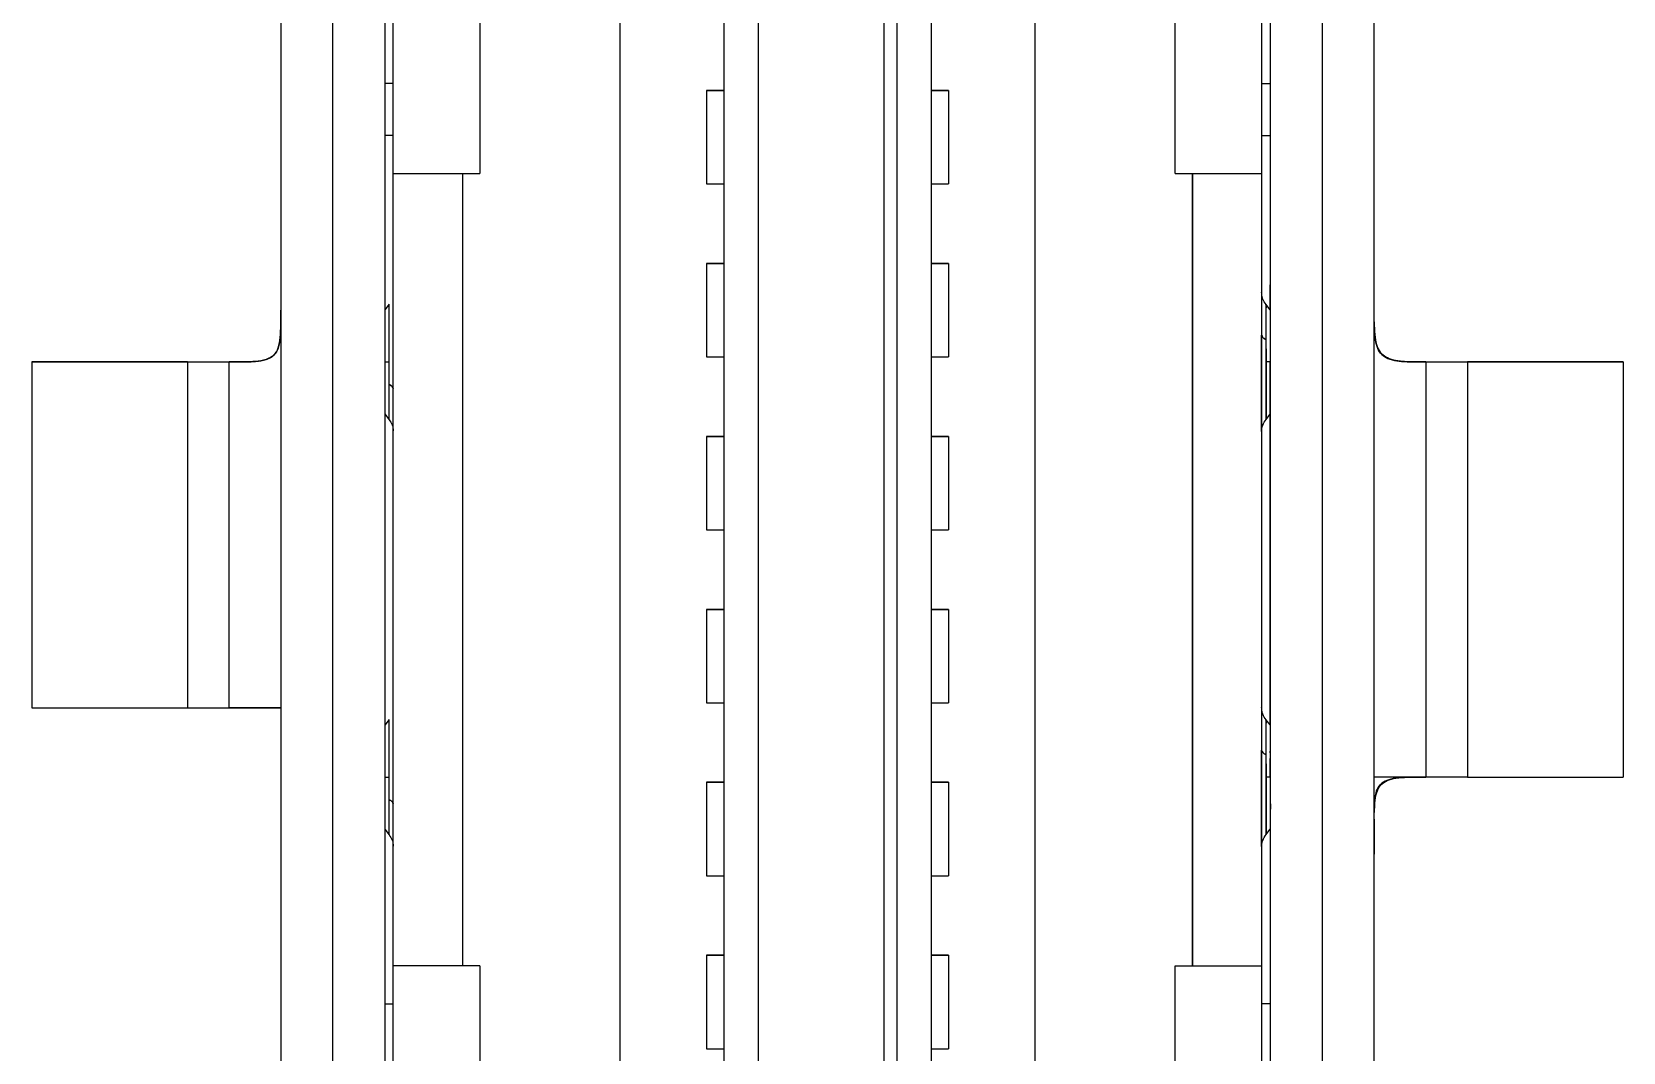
# Model space of a CAD drawing. Header units: millimetres. Extents: x -45 to 45, y -42.1 to 27.5.
# Drawn here: x -40.963 to -36.363, y -10.641 to -7.692 of the extents above; entities that cross this region are included whole.
import ezdxf

# ---------------------------------------------------------------- set-up
doc = ezdxf.new("R2010")
doc.units = ezdxf.units.MM
doc.linetypes.add('CENTERX2', pattern=[20.32, 12.7, -2.54, 2.54, -2.54])

msp = doc.modelspace()

# ---------------------------------------------------------------- linework, layer by layer
at = {"color": 7, "linetype": 'CENTERX2'}
msp.add_line((-38.5, 21), (-38.5, -21), dxfattribs=at)
at = {"color": 7, "linetype": 'Continuous', "lineweight": 25}
for p, q in [((-38.9633, -5.9542), (-38.9633, -12.5062)), ((-38.3633, -5.9542), (-38.3633, -12.5062)), ((-40.2433, -6.1062), (-40.2433, -12.3862)), ((-40.0933, -12.3862), (-40.0933, -6.1062)), ((-39.9433, -6.1062), (-39.9433, -12.3862)), ((-37.3833, -6.1062), (-37.3833, -12.3862)), ((-37.2333, -6.1062), (-37.2333, -12.3862)), ((-37.0833, -12.3862), (-37.0833, -6.1062)), ((-39.9183, -12.2962), (-39.9183, -6.1962)), ((-38.8633, -6.2012), (-38.8633, -12.2912)), ((-38.4633, -6.2012), (-38.4633, -12.2912)), ((-37.4083, -6.1962), (-37.4083, -12.2962)), ((-39.2633, -6.3512), (-39.2633, -12.1412)), ((-38.0633, -12.1412), (-38.0633, -6.3512)), ((-39.6683, -7.1012), (-39.6683, -8.1012)), ((-37.6583, -8.1012), (-37.6583, -7.1012)), ((-39.9183, -7.8412), (-39.9433, -7.8412)), ((-39.0133, -7.8612), (-39.0133, -8.1312)), ((-38.3133, -7.8612), (-38.3133, -8.1312)), ((-37.4083, -7.8412), (-37.3833, -7.8412)), ((-39.9183, -7.9912), (-39.9433, -7.9912)), ((-37.4083, -7.9912), (-37.3833, -7.9912)), ((-39.9186, -8.1012), (-39.6683, -8.1012)), ((-39.9186, -10.3912), (-39.9186, -8.1012)), ((-39.7186, -8.1012), (-39.7186, -10.3912)), ((-39.7183, -8.1012), (-39.7183, -10.3912)), ((-37.6583, -8.1012), (-37.408, -8.1012)), ((-37.6083, -10.3912), (-37.6083, -8.1012)), ((-37.608, -8.1012), (-37.608, -10.3912)), ((-37.408, -10.3912), (-37.408, -8.1012)), ((-39.0133, -8.3612), (-39.0133, -8.6312)), ((-38.3133, -8.3612), (-38.3133, -8.6312)), ((-37.4083, -8.4482), (-37.4083, -8.448)), ((-39.9308, -8.4792), (-39.9433, -8.496)), ((-37.3833, -8.4955), (-37.3958, -8.4792)), ((-37.0833, -8.6462), (-37.0832, -8.525)), ((-37.3958, -8.5814), (-37.3958, -8.6462)), ((-40.9633, -8.6462), (-40.9633, -9.6462)), ((-40.5133, -8.6462), (-40.3924, -8.6462)), ((-40.5133, -8.6462), (-40.5133, -9.6462)), ((-40.3933, -9.6462), (-40.3924, -8.6462)), ((-39.9433, -8.6462), (-39.9308, -8.6462)), ((-39.9308, -8.7167), (-39.9308, -8.6462)), ((-37.3833, -8.6462), (-37.3958, -8.6462)), ((-37.3833, -9.6941), (-37.3833, -8.6462)), ((-37.0833, -9.8462), (-37.0833, -8.6462)), ((-36.9333, -8.6462), (-36.9341, -9.8462)), ((-36.9333, -8.6462), (-36.8133, -8.6462)), ((-36.8133, -8.6462), (-36.8133, -9.8462)), ((-36.3633, -8.6462), (-36.3633, -9.8462)), ((-39.9433, -8.7964), (-39.9308, -8.8131)), ((-37.3958, -8.8131), (-37.3833, -8.7968)), ((-39.0133, -8.8612), (-39.0133, -9.1312)), ((-38.3133, -8.8612), (-38.3133, -9.1312)), ((-39.0133, -9.3612), (-39.0133, -9.6312)), ((-38.3133, -9.3612), (-38.3133, -9.6312)), ((-40.5133, -9.6462), (-40.3933, -9.6462)), ((-39.9308, -9.6792), (-39.9433, -9.696)), ((-37.3833, -9.6955), (-37.3958, -9.6792)), ((-37.3958, -9.7814), (-37.3958, -9.8462)), ((-37.3833, -9.776), (-37.3833, -9.7709)), ((-37.3833, -9.8462), (-37.3833, -9.7926)), ((-39.9433, -9.8462), (-39.9308, -9.8462)), ((-39.9308, -9.9167), (-39.9308, -9.8462)), ((-39.0133, -9.8612), (-39.0133, -10.1312)), ((-38.3133, -9.8612), (-38.3133, -10.1312)), ((-37.3833, -9.8462), (-37.3958, -9.8462)), ((-36.8133, -9.8462), (-37.0833, -9.8462)), ((-37.0832, -9.9665), (-37.0833, -9.8462)), ((-37.3827, -9.9232), (-37.3829, -9.939)), ((-39.9433, -9.9964), (-39.9308, -10.0131)), ((-37.3958, -10.0131), (-37.3833, -9.9968)), ((-39.6683, -10.3912), (-39.9186, -10.3912)), ((-39.6683, -10.3912), (-39.6683, -11.3912)), ((-39.0133, -10.3612), (-39.0133, -10.6312)), ((-38.3133, -10.3612), (-38.3133, -10.6312)), ((-37.6583, -11.3912), (-37.6583, -10.3912)), ((-37.6583, -10.3912), (-37.408, -10.3912)), ((-39.9433, -10.5012), (-39.9183, -10.5012)), ((-37.3833, -10.5012), (-37.4083, -10.5012))]:
    msp.add_line(p, q, dxfattribs=at)
for points in [[(-39.0133, -7.8612), (-39.011, -7.8612), (-39.0065, -7.8612), (-38.9777, -7.8612), (-38.9633, -7.8612)], [(-38.9633, -7.8612), (-38.9777, -7.8612), (-39.0065, -7.8612), (-39.011, -7.8612), (-39.0133, -7.8612)], [(-39.0133, -7.8612), (-39.0112, -7.8612), (-39.007, -7.8612), (-38.9779, -7.8612), (-38.9633, -7.8612)], [(-38.3633, -7.8612), (-38.3489, -7.8612), (-38.32, -7.8612), (-38.3155, -7.8612), (-38.3133, -7.8612)], [(-38.3133, -7.8612), (-38.3155, -7.8612), (-38.32, -7.8612), (-38.3489, -7.8612), (-38.3633, -7.8612)], [(-38.3633, -7.8612), (-38.3487, -7.8612), (-38.3195, -7.8612), (-38.3154, -7.8612), (-38.3133, -7.8612)], [(-39.0133, -8.1312), (-39.011, -8.1312), (-39.0065, -8.1312), (-38.9777, -8.1312), (-38.9633, -8.1312)], [(-39.0133, -8.1312), (-39.011, -8.1312), (-39.0065, -8.1312), (-38.9777, -8.1312), (-38.9633, -8.1312)], [(-39.0133, -8.1312), (-39.0112, -8.1312), (-39.007, -8.1312), (-38.9779, -8.1312), (-38.9633, -8.1312)], [(-38.3633, -8.1312), (-38.3489, -8.1312), (-38.32, -8.1312), (-38.3155, -8.1312), (-38.3133, -8.1312)], [(-38.3633, -8.1312), (-38.3489, -8.1312), (-38.32, -8.1312), (-38.3155, -8.1312), (-38.3133, -8.1312)], [(-38.3633, -8.1312), (-38.3487, -8.1312), (-38.3195, -8.1312), (-38.3154, -8.1312), (-38.3133, -8.1312)], [(-39.0133, -8.3612), (-39.011, -8.3612), (-39.0065, -8.3612), (-38.9777, -8.3612), (-38.9633, -8.3612)], [(-38.9633, -8.3612), (-38.9777, -8.3612), (-39.0065, -8.3612), (-39.011, -8.3612), (-39.0133, -8.3612)], [(-39.0133, -8.3612), (-39.0112, -8.3612), (-39.007, -8.3612), (-38.9779, -8.3612), (-38.9633, -8.3612)], [(-38.3633, -8.3612), (-38.3489, -8.3612), (-38.32, -8.3612), (-38.3155, -8.3612), (-38.3133, -8.3612)], [(-38.3133, -8.3612), (-38.3155, -8.3612), (-38.32, -8.3612), (-38.3489, -8.3612), (-38.3633, -8.3612)], [(-38.3633, -8.3612), (-38.3487, -8.3612), (-38.3195, -8.3612), (-38.3154, -8.3612), (-38.3133, -8.3612)], [(-40.9633, -8.6462), (-40.9565, -8.6462), (-40.943, -8.6462), (-40.8389, -8.6462), (-40.6902, -8.6462), (-40.5722, -8.6462), (-40.5133, -8.6462)], [(-40.5133, -8.6462), (-40.5722, -8.6462), (-40.6902, -8.6462), (-40.8389, -8.6462), (-40.943, -8.6462), (-40.9565, -8.6462), (-40.9633, -8.6462)], [(-39.0133, -8.6312), (-39.011, -8.6312), (-39.0065, -8.6312), (-38.9777, -8.6312), (-38.9633, -8.6312)], [(-39.0133, -8.6312), (-39.011, -8.6312), (-39.0065, -8.6312), (-38.9777, -8.6312), (-38.9633, -8.6312)], [(-39.0133, -8.6312), (-39.0112, -8.6312), (-39.007, -8.6312), (-38.9779, -8.6312), (-38.9633, -8.6312)], [(-38.3633, -8.6312), (-38.3489, -8.6312), (-38.32, -8.6312), (-38.3155, -8.6312), (-38.3133, -8.6312)], [(-38.3633, -8.6312), (-38.3489, -8.6312), (-38.32, -8.6312), (-38.3155, -8.6312), (-38.3133, -8.6312)], [(-38.3633, -8.6312), (-38.3487, -8.6312), (-38.3195, -8.6312), (-38.3154, -8.6312), (-38.3133, -8.6312)], [(-36.8133, -8.6462), (-36.7543, -8.6462), (-36.6364, -8.6462), (-36.4876, -8.6462), (-36.3836, -8.6462), (-36.37, -8.6462), (-36.3633, -8.6462)], [(-36.3633, -8.6462), (-36.37, -8.6462), (-36.3836, -8.6462), (-36.4876, -8.6462), (-36.6364, -8.6462), (-36.7543, -8.6462), (-36.8133, -8.6462)], [(-39.9183, -8.7238), (-39.9188, -8.7214), (-39.92, -8.7167), (-39.9272, -8.7129), (-39.9308, -8.7109)], [(-39.9183, -8.7238), (-39.9188, -8.7214), (-39.92, -8.7167), (-39.9272, -8.7129), (-39.9308, -8.7109)], [(-39.9308, -8.7109), (-39.9272, -8.7129), (-39.92, -8.7167), (-39.9188, -8.7214), (-39.9183, -8.7238)], [(-39.0133, -8.8612), (-39.011, -8.8612), (-39.0065, -8.8612), (-38.9777, -8.8612), (-38.9633, -8.8612)], [(-38.9633, -8.8612), (-38.9777, -8.8612), (-39.0065, -8.8612), (-39.011, -8.8612), (-39.0133, -8.8612)], [(-39.0133, -8.8612), (-39.0112, -8.8612), (-39.007, -8.8612), (-38.9779, -8.8612), (-38.9633, -8.8612)], [(-38.3633, -8.8612), (-38.3489, -8.8612), (-38.32, -8.8612), (-38.3155, -8.8612), (-38.3133, -8.8612)], [(-38.3133, -8.8612), (-38.3155, -8.8612), (-38.32, -8.8612), (-38.3489, -8.8612), (-38.3633, -8.8612)], [(-38.3633, -8.8612), (-38.3487, -8.8612), (-38.3195, -8.8612), (-38.3154, -8.8612), (-38.3133, -8.8612)], [(-39.0133, -9.1312), (-39.011, -9.1312), (-39.0065, -9.1312), (-38.9777, -9.1312), (-38.9633, -9.1312)], [(-39.0133, -9.1312), (-39.011, -9.1312), (-39.0065, -9.1312), (-38.9777, -9.1312), (-38.9633, -9.1312)], [(-39.0133, -9.1312), (-39.0112, -9.1312), (-39.007, -9.1312), (-38.9779, -9.1312), (-38.9633, -9.1312)], [(-38.3633, -9.1312), (-38.3489, -9.1312), (-38.32, -9.1312), (-38.3155, -9.1312), (-38.3133, -9.1312)], [(-38.3633, -9.1312), (-38.3489, -9.1312), (-38.32, -9.1312), (-38.3155, -9.1312), (-38.3133, -9.1312)], [(-38.3633, -9.1312), (-38.3487, -9.1312), (-38.3195, -9.1312), (-38.3154, -9.1312), (-38.3133, -9.1312)], [(-39.0133, -9.3612), (-39.011, -9.3612), (-39.0065, -9.3612), (-38.9777, -9.3612), (-38.9633, -9.3612)], [(-38.9633, -9.3612), (-38.9777, -9.3612), (-39.0065, -9.3612), (-39.011, -9.3612), (-39.0133, -9.3612)], [(-39.0133, -9.3612), (-39.0112, -9.3612), (-39.007, -9.3612), (-38.9779, -9.3612), (-38.9633, -9.3612)], [(-38.3633, -9.3612), (-38.3489, -9.3612), (-38.32, -9.3612), (-38.3155, -9.3612), (-38.3133, -9.3612)], [(-38.3133, -9.3612), (-38.3155, -9.3612), (-38.32, -9.3612), (-38.3489, -9.3612), (-38.3633, -9.3612)], [(-38.3633, -9.3612), (-38.3487, -9.3612), (-38.3195, -9.3612), (-38.3154, -9.3612), (-38.3133, -9.3612)], [(-40.9633, -9.6462), (-40.9565, -9.6462), (-40.943, -9.6462), (-40.8389, -9.6462), (-40.6902, -9.6462), (-40.5722, -9.6462), (-40.5133, -9.6462)], [(-40.9633, -9.6462), (-40.9565, -9.6462), (-40.943, -9.6462), (-40.8389, -9.6462), (-40.6902, -9.6462), (-40.5722, -9.6462), (-40.5133, -9.6462)], [(-40.9633, -9.6462), (-40.9563, -9.6462), (-40.9423, -9.6462), (-40.8392, -9.6462), (-40.6899, -9.6462), (-40.5721, -9.6462), (-40.5133, -9.6462)], [(-40.2433, -9.6462), (-40.2455, -9.6462), (-40.25, -9.6462), (-40.2847, -9.6462), (-40.3343, -9.6462), (-40.3736, -9.6462), (-40.3933, -9.6462)], [(-40.2433, -9.6462), (-40.2455, -9.6462), (-40.25, -9.6462), (-40.2847, -9.6462), (-40.3343, -9.6462), (-40.3736, -9.6462), (-40.3933, -9.6462)], [(-39.0133, -9.6312), (-39.011, -9.6312), (-39.0065, -9.6312), (-38.9777, -9.6312), (-38.9633, -9.6312)], [(-39.0133, -9.6312), (-39.011, -9.6312), (-39.0065, -9.6312), (-38.9777, -9.6312), (-38.9633, -9.6312)], [(-39.0133, -9.6312), (-39.0112, -9.6312), (-39.007, -9.6312), (-38.9779, -9.6312), (-38.9633, -9.6312)], [(-38.3633, -9.6312), (-38.3489, -9.6312), (-38.32, -9.6312), (-38.3155, -9.6312), (-38.3133, -9.6312)], [(-38.3633, -9.6312), (-38.3489, -9.6312), (-38.32, -9.6312), (-38.3155, -9.6312), (-38.3133, -9.6312)], [(-38.3633, -9.6312), (-38.3487, -9.6312), (-38.3195, -9.6312), (-38.3154, -9.6312), (-38.3133, -9.6312)], [(-39.0133, -9.8612), (-39.011, -9.8612), (-39.0065, -9.8612), (-38.9777, -9.8612), (-38.9633, -9.8612)], [(-38.9633, -9.8612), (-38.9777, -9.8612), (-39.0065, -9.8612), (-39.011, -9.8612), (-39.0133, -9.8612)], [(-39.0133, -9.8612), (-39.0112, -9.8612), (-39.007, -9.8612), (-38.9779, -9.8612), (-38.9633, -9.8612)], [(-38.3633, -9.8612), (-38.3489, -9.8612), (-38.32, -9.8612), (-38.3155, -9.8612), (-38.3133, -9.8612)], [(-38.3133, -9.8612), (-38.3155, -9.8612), (-38.32, -9.8612), (-38.3489, -9.8612), (-38.3633, -9.8612)], [(-38.3633, -9.8612), (-38.3487, -9.8612), (-38.3195, -9.8612), (-38.3154, -9.8612), (-38.3133, -9.8612)], [(-36.8133, -9.8462), (-36.7543, -9.8462), (-36.6364, -9.8462), (-36.4876, -9.8462), (-36.3836, -9.8462), (-36.37, -9.8462), (-36.3633, -9.8462)], [(-36.8133, -9.8462), (-36.7543, -9.8462), (-36.6364, -9.8462), (-36.4876, -9.8462), (-36.3836, -9.8462), (-36.37, -9.8462), (-36.3633, -9.8462)], [(-36.8133, -9.8462), (-36.7544, -9.8462), (-36.6367, -9.8462), (-36.4874, -9.8462), (-36.3842, -9.8462), (-36.3703, -9.8462), (-36.3633, -9.8462)], [(-39.9183, -9.9238), (-39.9188, -9.9214), (-39.92, -9.9167), (-39.9272, -9.9129), (-39.9308, -9.9109)], [(-39.9183, -9.9238), (-39.9188, -9.9214), (-39.92, -9.9167), (-39.9272, -9.9129), (-39.9308, -9.9109)], [(-39.9308, -9.9109), (-39.9272, -9.9129), (-39.92, -9.9167), (-39.9188, -9.9214), (-39.9183, -9.9238)], [(-37.0833, -9.9675), (-37.0833, -9.9869), (-37.0833, -10.0258), (-37.0833, -10.0545), (-37.0833, -10.0689)], [(-39.0133, -10.1312), (-39.011, -10.1312), (-39.0065, -10.1312), (-38.9777, -10.1312), (-38.9633, -10.1312)], [(-39.0133, -10.1312), (-39.011, -10.1312), (-39.0065, -10.1312), (-38.9777, -10.1312), (-38.9633, -10.1312)], [(-39.0133, -10.1312), (-39.0112, -10.1312), (-39.007, -10.1312), (-38.9779, -10.1312), (-38.9633, -10.1312)], [(-38.3633, -10.1312), (-38.3489, -10.1312), (-38.32, -10.1312), (-38.3155, -10.1312), (-38.3133, -10.1312)], [(-38.3633, -10.1312), (-38.3489, -10.1312), (-38.32, -10.1312), (-38.3155, -10.1312), (-38.3133, -10.1312)], [(-38.3633, -10.1312), (-38.3487, -10.1312), (-38.3195, -10.1312), (-38.3154, -10.1312), (-38.3133, -10.1312)], [(-39.0133, -10.3612), (-39.011, -10.3612), (-39.0065, -10.3612), (-38.9777, -10.3612), (-38.9633, -10.3612)], [(-38.9633, -10.3612), (-38.9777, -10.3612), (-39.0065, -10.3612), (-39.011, -10.3612), (-39.0133, -10.3612)], [(-39.0133, -10.3612), (-39.0112, -10.3612), (-39.007, -10.3612), (-38.9779, -10.3612), (-38.9633, -10.3612)], [(-38.3633, -10.3612), (-38.3489, -10.3612), (-38.32, -10.3612), (-38.3155, -10.3612), (-38.3133, -10.3612)], [(-38.3133, -10.3612), (-38.3155, -10.3612), (-38.32, -10.3612), (-38.3489, -10.3612), (-38.3633, -10.3612)], [(-38.3633, -10.3612), (-38.3487, -10.3612), (-38.3195, -10.3612), (-38.3154, -10.3612), (-38.3133, -10.3612)], [(-39.0133, -10.6312), (-39.011, -10.6312), (-39.0065, -10.6312), (-38.9777, -10.6312), (-38.9633, -10.6312)], [(-39.0133, -10.6312), (-39.011, -10.6312), (-39.0065, -10.6312), (-38.9777, -10.6312), (-38.9633, -10.6312)], [(-39.0133, -10.6312), (-39.0112, -10.6312), (-39.007, -10.6312), (-38.9779, -10.6312), (-38.9633, -10.6312)], [(-38.3633, -10.6312), (-38.3489, -10.6312), (-38.32, -10.6312), (-38.3155, -10.6312), (-38.3133, -10.6312)], [(-38.3633, -10.6312), (-38.3489, -10.6312), (-38.32, -10.6312), (-38.3155, -10.6312), (-38.3133, -10.6312)], [(-38.3633, -10.6312), (-38.3487, -10.6312), (-38.3195, -10.6312), (-38.3154, -10.6312), (-38.3133, -10.6312)]]:
    msp.add_open_spline(points, degree=3, dxfattribs=at)
for points, knots in [([(-37.3956, -8.4802), (-37.3991, -8.4752), (-37.4041, -8.4681), (-37.4068, -8.4584), (-37.4081, -8.4517), (-37.4082, -8.4479), (-37.4083, -8.4454)], [0, 0, 0, 0, 0.471176, 0.665275, 0.775469, 1, 1, 1, 1]), ([(-37.3956, -8.4802), (-37.3991, -8.4752), (-37.4042, -8.4681), (-37.4068, -8.4584), (-37.4078, -8.4533), (-37.4079, -8.451), (-37.408, -8.4499)], [0, 0, 0, 0, 0.542199, 0.765555, 0.892359, 1, 1, 1, 1]), ([(-37.3833, -8.4911), (-37.3833, -8.4836), (-37.3833, -8.457), (-37.3833, -8.4375), (-37.3833, -8.4235)], [0, 0, 0, 0, 0.281893, 1, 1, 1, 1]), ([(-40.3924, -8.6462), (-40.3777, -8.6462), (-40.3514, -8.6462), (-40.3146, -8.6453), (-40.2854, -8.6403), (-40.262, -8.628), (-40.2494, -8.6054), (-40.2444, -8.5771), (-40.2435, -8.5397), (-40.2433, -8.5132), (-40.2433, -8.4962)], [0, 0, 0, 0, 0.138767, 0.247661, 0.375398, 0.499748, 0.612278, 0.751615, 0.839605, 1, 1, 1, 1]), ([(-40.2433, -8.4962), (-40.2433, -8.5132), (-40.2435, -8.5397), (-40.2444, -8.5771), (-40.2494, -8.6054), (-40.262, -8.628), (-40.2854, -8.6403), (-40.3146, -8.6453), (-40.3514, -8.6462), (-40.3777, -8.6462), (-40.3924, -8.6462)], [0, 0, 0, 0, 0.160395, 0.248385, 0.387722, 0.500252, 0.624602, 0.752339, 0.861233, 1, 1, 1, 1]), ([(-40.3924, -8.6462), (-40.3753, -8.6462), (-40.3488, -8.6461), (-40.3117, -8.6451), (-40.2837, -8.6392), (-40.2617, -8.6274), (-40.2496, -8.6064), (-40.2445, -8.5758), (-40.2432, -8.5383), (-40.2433, -8.5104), (-40.2433, -8.4962)], [0, 0, 0, 0, 0.161623, 0.248941, 0.386468, 0.500637, 0.615647, 0.735301, 0.864461, 1, 1, 1, 1]), ([(-39.9308, -8.6462), (-39.9308, -8.6279), (-39.9308, -8.5899), (-39.9308, -8.5383), (-39.9308, -8.5002), (-39.9308, -8.4805), (-39.9308, -8.481), (-39.9308, -8.4812)], [0, 0, 0, 0, 0.209476, 0.43463, 0.662601, 0.879574, 1, 1, 1, 1]), ([(-39.9308, -8.6462), (-39.9308, -8.6279), (-39.9308, -8.5899), (-39.9308, -8.5383), (-39.9308, -8.5002), (-39.9308, -8.4804), (-39.9308, -8.481), (-39.9308, -8.4812)], [0, 0, 0, 0, 0.208476, 0.432554, 0.659436, 0.875372, 1, 1, 1, 1]), ([(-37.3958, -8.4812), (-37.3958, -8.4807), (-37.3958, -8.4789), (-37.3958, -8.4949), (-37.3958, -8.5288), (-37.3958, -8.5638), (-37.3958, -8.5814)], [0, 0, 0, 0, 0.106242, 0.392119, 0.696032, 1, 1, 1, 1]), ([(-37.3958, -8.4812), (-37.3958, -8.4807), (-37.3958, -8.4788), (-37.3958, -8.4949), (-37.3958, -8.5288), (-37.3958, -8.5638), (-37.3958, -8.5814)], [0, 0, 0, 0, 0.112552, 0.396411, 0.698178, 1, 1, 1, 1]), ([(-37.3957, -8.4814), (-37.3957, -8.4823), (-37.3957, -8.4841), (-37.3958, -8.5102), (-37.3958, -8.544), (-37.3958, -8.5697), (-37.3958, -8.5814)], [0, 0, 0, 0, 0.277544, 0.563845, 0.802077, 1, 1, 1, 1]), ([(-37.083, -8.5305), (-37.0827, -8.543), (-37.0821, -8.5669), (-37.0776, -8.5958), (-37.0685, -8.6171), (-37.0536, -8.6322), (-37.0324, -8.6413), (-37.004, -8.6452), (-36.9704, -8.6462), (-36.946, -8.6462), (-36.9333, -8.6462)], [0, 0, 0, 0, 0.138636, 0.264635, 0.379264, 0.486896, 0.613358, 0.736262, 0.862903, 1, 1, 1, 1]), ([(-37.0829, -8.5413), (-37.0828, -8.5468), (-37.0826, -8.5628), (-37.0801, -8.5861), (-37.0729, -8.6094), (-37.0594, -8.6259), (-37.0397, -8.6369), (-37.0142, -8.643), (-36.9785, -8.6457), (-36.9498, -8.646), (-36.9333, -8.6462)], [0, 0, 0, 0, 0.065144, 0.18955, 0.314646, 0.446882, 0.558594, 0.68118, 0.815775, 1, 1, 1, 1]), ([(-36.9333, -8.6462), (-36.946, -8.6462), (-36.9704, -8.6462), (-37.004, -8.6452), (-37.0324, -8.6413), (-37.0536, -8.6322), (-37.0686, -8.6172), (-37.0776, -8.5958), (-37.0816, -8.5716), (-37.0821, -8.5532), (-37.0823, -8.546)], [0, 0, 0, 0, 0.145679, 0.280248, 0.410846, 0.545224, 0.659594, 0.781399, 0.915286, 1, 1, 1, 1]), ([(-37.3958, -8.5814), (-37.3993, -8.5795), (-37.4063, -8.5756), (-37.4076, -8.5709), (-37.4083, -8.5685)], [0, 0, 0, 0, 0.498643, 1, 1, 1, 1]), ([(-37.4083, -8.6462), (-37.4083, -8.6319), (-37.4083, -8.6052), (-37.4083, -8.5802), (-37.4083, -8.5685)], [0, 0, 0, 0, 0.534763, 1, 1, 1, 1]), ([(-37.4083, -8.5685), (-37.4076, -8.5709), (-37.4063, -8.5756), (-37.3993, -8.5795), (-37.3958, -8.5814)], [0, 0, 0, 0, 0.501357, 1, 1, 1, 1]), ([(-37.3958, -8.5814), (-37.3993, -8.5795), (-37.4063, -8.5756), (-37.4076, -8.5709), (-37.4083, -8.5685)], [0, 0, 0, 0, 0.498568, 1, 1, 1, 1]), ([(-37.3958, -8.5814), (-37.3958, -8.5911), (-37.3957, -8.612), (-37.3957, -8.6343), (-37.3957, -8.6462)], [0, 0, 0, 0, 0.465184, 1, 1, 1, 1]), ([(-40.9633, -8.6462), (-40.9563, -8.6462), (-40.9423, -8.6462), (-40.8393, -8.6462), (-40.7145, -8.6462), (-40.602, -8.6462), (-40.543, -8.6462), (-40.5133, -8.6462)], [0, 0, 0, 0, 0.249672, 0.499344, 0.749016, 0.87332, 1, 1, 1, 1]), ([(-37.4083, -8.8457), (-37.4083, -8.8454), (-37.4083, -8.8445), (-37.4083, -8.8367), (-37.4083, -8.8159), (-37.4083, -8.7779), (-37.4083, -8.7171), (-37.4083, -8.6702), (-37.4083, -8.6462)], [0, 0, 0, 0, 0.063171, 0.205167, 0.315813, 0.545041, 0.767209, 1, 1, 1, 1]), ([(-37.3958, -8.6462), (-37.3958, -8.6644), (-37.3958, -8.7024), (-37.3958, -8.7541), (-37.3958, -8.7921), (-37.3958, -8.8118), (-37.3958, -8.8113), (-37.3958, -8.8111)], [0, 0, 0, 0, 0.209476, 0.434631, 0.662601, 0.879574, 1, 1, 1, 1]), ([(-37.3958, -8.6462), (-37.3958, -8.6644), (-37.3958, -8.7024), (-37.3958, -8.7541), (-37.3958, -8.7921), (-37.3958, -8.8117), (-37.3958, -8.8112), (-37.3958, -8.8111)], [0, 0, 0, 0, 0.210516, 0.436787, 0.66589, 0.883939, 1, 1, 1, 1]), ([(-37.3957, -8.6462), (-37.3957, -8.6637), (-37.3957, -8.7019), (-37.3957, -8.7552), (-37.3957, -8.7912), (-37.3957, -8.8081), (-37.3957, -8.8107), (-37.3957, -8.812)], [0, 0, 0, 0, 0.210088, 0.458331, 0.726127, 0.864409, 1, 1, 1, 1]), ([(-36.8133, -8.6462), (-36.755, -8.6462), (-36.637, -8.6462), (-36.487, -8.6462), (-36.4044, -8.6462), (-36.3678, -8.6462), (-36.3648, -8.6462), (-36.3633, -8.6462)], [0, 0, 0, 0, 0.246839, 0.499485, 0.749073, 0.8719, 1, 1, 1, 1]), ([(-39.9308, -8.8111), (-39.9308, -8.8116), (-39.9308, -8.8134), (-39.9308, -8.7974), (-39.9308, -8.7636), (-39.9308, -8.7285), (-39.9308, -8.7109)], [0, 0, 0, 0, 0.1062495, 0.3921247, 0.696035, 1, 1, 1, 1]), ([(-39.9308, -8.8112), (-39.9308, -8.8116), (-39.9308, -8.8134), (-39.9308, -8.7974), (-39.9308, -8.7636), (-39.9308, -8.7285), (-39.9308, -8.7109)], [0, 0, 0, 0, 0.101446, 0.388857, 0.694401, 1, 1, 1, 1]), ([(-39.9308, -8.8131), (-39.9272, -8.818), (-39.9199, -8.828), (-39.9188, -8.8395), (-39.9183, -8.8453)], [0, 0, 0, 0, 0.496321, 1, 1, 1, 1]), ([(-39.9308, -8.8131), (-39.9272, -8.818), (-39.9199, -8.828), (-39.9188, -8.8395), (-39.9183, -8.8453)], [0, 0, 0, 0, 0.496321, 1, 1, 1, 1]), ([(-37.4083, -8.8468), (-37.4083, -8.8456), (-37.4082, -8.8437), (-37.408, -8.841), (-37.4074, -8.8362), (-37.405, -8.8256), (-37.3993, -8.8174), (-37.3955, -8.8121)], [0, 0, 0, 0, 0.135778, 0.2261, 0.256232, 0.516871, 1, 1, 1, 1]), ([(-37.408, -8.8409), (-37.4079, -8.8407), (-37.4079, -8.8402), (-37.4073, -8.8361), (-37.4051, -8.8257), (-37.3993, -8.8174), (-37.3955, -8.8121)], [0, 0, 0, 0, 0.028494, 0.06632, 0.393511, 1, 1, 1, 1]), ([(-40.3933, -9.6462), (-40.3738, -9.6462), (-40.3344, -9.6462), (-40.293, -9.6462), (-40.2674, -9.6462), (-40.2479, -9.6462), (-40.2452, -9.6462), (-40.2433, -9.6462)], [0, 0, 0, 0, 0.246591, 0.498859, 0.625122, 0.74735, 1, 1, 1, 1]), ([(-37.3956, -9.6802), (-37.3991, -9.6751), (-37.4041, -9.6681), (-37.4076, -9.6559), (-37.408, -9.6494), (-37.4083, -9.6454)], [0, 0, 0, 0, 0.481696, 0.680127, 1, 1, 1, 1]), ([(-37.3956, -9.6802), (-37.3991, -9.6751), (-37.4041, -9.6681), (-37.4076, -9.6559), (-37.408, -9.6494), (-37.4083, -9.6454)], [0, 0, 0, 0, 0.481696, 0.680127, 1, 1, 1, 1]), ([(-39.9308, -9.8462), (-39.9308, -9.8279), (-39.9308, -9.7899), (-39.9308, -9.7383), (-39.9308, -9.7002), (-39.9308, -9.6805), (-39.9308, -9.681), (-39.9308, -9.6812)], [0, 0, 0, 0, 0.209476, 0.43463, 0.662601, 0.879574, 1, 1, 1, 1]), ([(-39.9308, -9.8462), (-39.9308, -9.8279), (-39.9308, -9.7899), (-39.9308, -9.7383), (-39.9308, -9.7002), (-39.9308, -9.6804), (-39.9308, -9.681), (-39.9308, -9.6812)], [0, 0, 0, 0, 0.208476, 0.432554, 0.659436, 0.875372, 1, 1, 1, 1]), ([(-37.3958, -9.6812), (-37.3958, -9.6807), (-37.3958, -9.6789), (-37.3958, -9.6949), (-37.3958, -9.7288), (-37.3958, -9.7638), (-37.3958, -9.7814)], [0, 0, 0, 0, 0.106242, 0.392119, 0.696032, 1, 1, 1, 1]), ([(-37.3958, -9.6812), (-37.3958, -9.6807), (-37.3958, -9.6788), (-37.3958, -9.6949), (-37.3958, -9.7288), (-37.3958, -9.7638), (-37.3958, -9.7814)], [0, 0, 0, 0, 0.113326, 0.396937, 0.698441, 1, 1, 1, 1]), ([(-37.3957, -9.6814), (-37.3957, -9.6823), (-37.3957, -9.6841), (-37.3958, -9.7102), (-37.3958, -9.7439), (-37.3958, -9.7696), (-37.3958, -9.7814)], [0, 0, 0, 0, 0.278015, 0.564219, 0.801004, 1, 1, 1, 1]), ([(-37.3958, -9.7814), (-37.3993, -9.7795), (-37.4063, -9.7756), (-37.4076, -9.7709), (-37.4083, -9.7685)], [0, 0, 0, 0, 0.498644, 1, 1, 1, 1]), ([(-37.3958, -9.7814), (-37.3993, -9.7795), (-37.4063, -9.7756), (-37.4076, -9.7709), (-37.4083, -9.7685)], [0, 0, 0, 0, 0.498567, 1, 1, 1, 1]), ([(-37.4083, -9.7685), (-37.4076, -9.7709), (-37.4063, -9.7756), (-37.3993, -9.7795), (-37.3958, -9.7814)], [0, 0, 0, 0, 0.501356, 1, 1, 1, 1]), ([(-37.4083, -9.8462), (-37.4083, -9.8318), (-37.4083, -9.8051), (-37.4083, -9.7801), (-37.4083, -9.7685)], [0, 0, 0, 0, 0.538308, 1, 1, 1, 1]), ([(-37.3958, -9.7814), (-37.3958, -9.791), (-37.3957, -9.8119), (-37.3957, -9.8342), (-37.3957, -9.8462)], [0, 0, 0, 0, 0.461654, 1, 1, 1, 1]), ([(-37.4083, -9.8462), (-37.4083, -9.8605), (-37.4083, -9.8872), (-37.4083, -9.9122), (-37.4083, -9.9238)], [0, 0, 0, 0, 0.538296, 1, 1, 1, 1]), ([(-37.4083, -10.0441), (-37.4083, -10.0444), (-37.4083, -10.0458), (-37.4083, -10.0245), (-37.4083, -9.9783), (-37.4083, -9.9172), (-37.4083, -9.8703), (-37.4083, -9.8462)], [0, 0, 0, 0, 0.0737102, 0.3197109, 0.5476525, 0.7673319, 1, 1, 1, 1]), ([(-37.3958, -9.8462), (-37.3958, -9.8644), (-37.3958, -9.9024), (-37.3958, -9.9541), (-37.3958, -9.9921), (-37.3958, -10.0118), (-37.3958, -10.0113), (-37.3958, -10.0111)], [0, 0, 0, 0, 0.209476, 0.434631, 0.662601, 0.879574, 1, 1, 1, 1]), ([(-37.3958, -9.8462), (-37.3958, -9.8644), (-37.3958, -9.9024), (-37.3958, -9.9541), (-37.3958, -9.9921), (-37.3958, -10.0117), (-37.3958, -10.0112), (-37.3958, -10.0111)], [0, 0, 0, 0, 0.210588, 0.436938, 0.666119, 0.884243, 1, 1, 1, 1]), ([(-37.3957, -9.8462), (-37.3957, -9.8637), (-37.3957, -9.9019), (-37.3957, -9.9553), (-37.3957, -9.9912), (-37.3957, -10.0082), (-37.3957, -10.0108), (-37.3957, -10.0121)], [0, 0, 0, 0, 0.210322, 0.458451, 0.726264, 0.864495, 1, 1, 1, 1]), ([(-36.9341, -9.8462), (-36.9501, -9.8462), (-36.9712, -9.8463), (-36.9935, -9.8467), (-37.0124, -9.8476), (-37.0347, -9.8512), (-37.0576, -9.8594), (-37.0723, -9.8745), (-37.0799, -9.8985), (-37.0825, -9.9241), (-37.0827, -9.942), (-37.0828, -9.9484)], [0, 0, 0, 0, 0.178046, 0.233871, 0.267361, 0.413328, 0.537504, 0.663922, 0.789809, 0.924453, 1, 1, 1, 1]), ([(-37.0824, -9.9463), (-37.0822, -9.9391), (-37.0818, -9.9207), (-37.0782, -9.8965), (-37.0699, -9.875), (-37.0556, -9.8598), (-37.0347, -9.8508), (-37.0062, -9.847), (-36.972, -9.8461), (-36.9471, -9.8462), (-36.9341, -9.8462)], [0, 0, 0, 0, 0.084927, 0.216961, 0.339445, 0.452853, 0.586779, 0.716967, 0.852095, 1, 1, 1, 1]), ([(-37.0794, -9.9026), (-37.0792, -9.9013), (-37.0781, -9.8905), (-37.072, -9.8748), (-37.0576, -9.8593), (-37.0347, -9.8512), (-37.0124, -9.8476), (-36.9935, -9.8467), (-36.9712, -9.8463), (-36.9501, -9.8462), (-36.9341, -9.8462)], [0, 0, 0, 0, 0.020423, 0.176558, 0.33335, 0.487362, 0.668401, 0.709936, 0.779175, 1, 1, 1, 1]), ([(-39.9308, -10.0111), (-39.9308, -10.0116), (-39.9308, -10.0134), (-39.9308, -9.9974), (-39.9308, -9.9636), (-39.9308, -9.9285), (-39.9308, -9.9109)], [0, 0, 0, 0, 0.1062495, 0.3921247, 0.696035, 1, 1, 1, 1]), ([(-39.9308, -10.0112), (-39.9308, -10.0116), (-39.9308, -10.0134), (-39.9308, -9.9974), (-39.9308, -9.9636), (-39.9308, -9.9285), (-39.9308, -9.9109)], [0, 0, 0, 0, 0.101446, 0.388857, 0.694401, 1, 1, 1, 1]), ([(-39.9308, -10.0131), (-39.9272, -10.018), (-39.9199, -10.028), (-39.9188, -10.0395), (-39.9183, -10.0453)], [0, 0, 0, 0, 0.496321, 1, 1, 1, 1]), ([(-39.9308, -10.0131), (-39.9272, -10.018), (-39.9199, -10.028), (-39.9188, -10.0395), (-39.9183, -10.0453)], [0, 0, 0, 0, 0.496321, 1, 1, 1, 1]), ([(-37.4083, -10.0469), (-37.4082, -10.0448), (-37.4082, -10.0417), (-37.4071, -10.0351), (-37.4045, -10.0251), (-37.3993, -10.0175), (-37.3956, -10.0122)], [0, 0, 0, 0, 0.2037839, 0.3049017, 0.5020954, 1, 1, 1, 1]), ([(-37.408, -10.0415), (-37.4079, -10.0411), (-37.4079, -10.0396), (-37.4071, -10.035), (-37.4046, -10.0251), (-37.3993, -10.0176), (-37.3956, -10.0122)], [0, 0, 0, 0, 0.046147, 0.167284, 0.403519, 1, 1, 1, 1])]:
    msp.add_open_spline(points, degree=3, knots=knots, dxfattribs=at)

doc.saveas('drawing.dxf')
